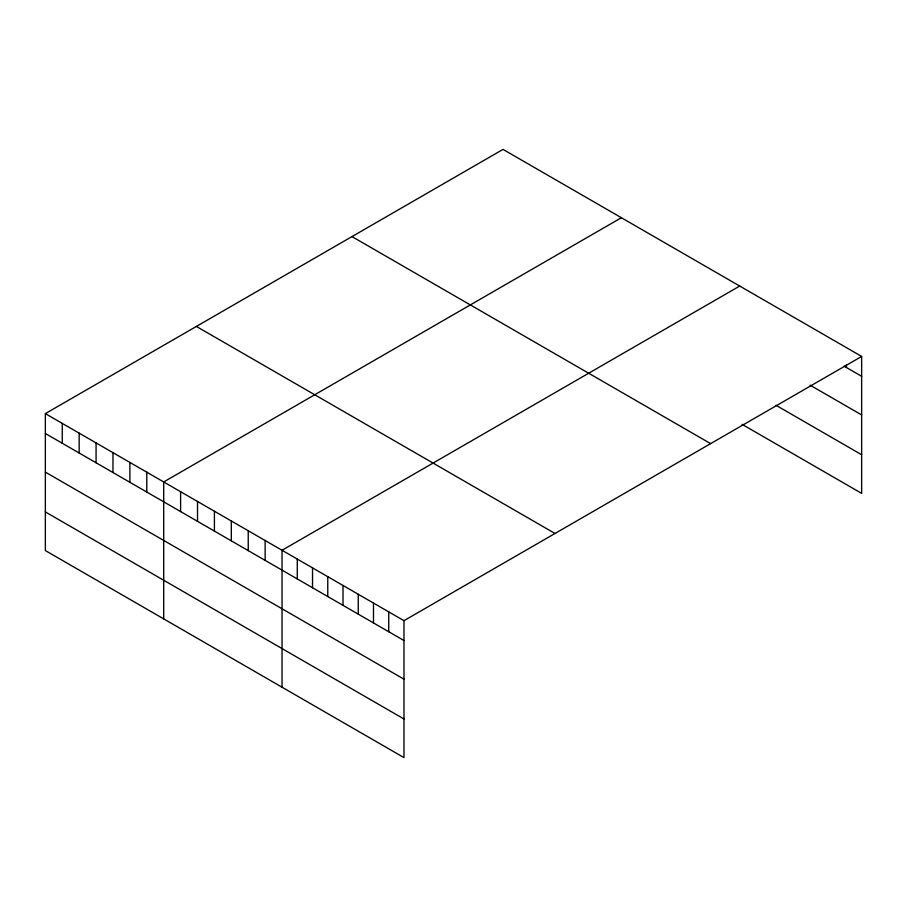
<?xml version="1.0" encoding="UTF-8"?>
<svg xmlns="http://www.w3.org/2000/svg" width="907" height="907" viewBox="0 0 907 907"><rect width="100%" height="100%" fill="white"/><g stroke="black" fill="none" stroke-linecap="round" stroke-linejoin="round"><path stroke-width="1.36" d="M45.35 413.626L403.978 620.671L403.978 757.606L45.35 550.56L45.35 413.626L503.022 149.394L861.65 356.44L861.65 493.374L742.062 424.329M621.374 217.714L163.702 481.957L163.702 618.88M739.715 286.045L282.043 550.277L282.043 687.211M403.978 620.671L861.65 356.44M844.066 366.145L861.65 376.303M810.064 385.146L861.65 414.93M776.063 405.327L861.65 454.736M351.995 236.591L710.623 443.636M196.377 326.429L555.005 533.475M45.35 433.489L403.978 640.535M45.35 472.116L403.978 679.173M45.35 511.922L403.978 718.979M846.412 364.852L846.412 367.505M388.74 611.874L388.74 631.737M373.491 603.076L373.491 622.939M358.254 594.278L358.254 614.141M343.016 585.48L343.016 605.332M327.767 576.682L327.767 596.534M312.53 567.884L312.53 587.736M297.281 559.075L297.281 578.938M265.139 540.515L265.139 560.379M248.235 530.754L248.235 550.617M231.319 520.992L231.319 540.855M214.415 511.231L214.415 531.094M197.511 501.469L197.511 521.332M180.606 491.707L180.606 511.571M146.787 472.196L146.787 492.048M129.882 462.434L129.882 482.286M112.978 452.672L112.978 472.524M96.074 442.911L96.074 462.763M79.158 433.149L79.158 453.001M62.254 423.388L62.254 443.24"/></g></svg>
